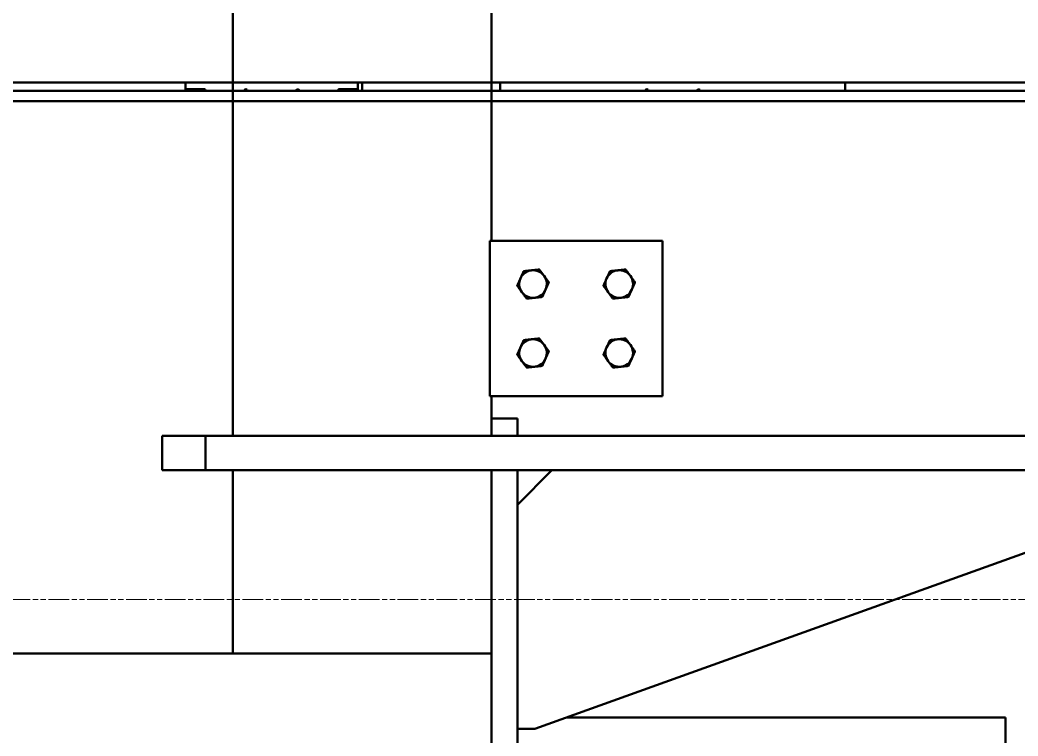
# Model space of a CAD drawing. Header units: metres. Extents: x -9802 to 773, y -8579 to 5125.
# Drawn here: x -4000.5 to -3942.7, y -1667 to -1625.4 of the extents above; entities that cross this region are included whole.
import ezdxf

# ---------------------------------------------------------------- set-up
doc = ezdxf.new("R2010")
doc.units = ezdxf.units.M
doc.header["$MEASUREMENT"] = 0
doc.linetypes.add('AM_ISO09W050', pattern=[22.5, 12, -1.5, 3, -1.5, 3, -1.5])
doc.layers.get('0').update_dxf_attribs({"color": 30, "lineweight": 0})
for name, color, linetype, lineweight in [('SSN_Lift-AM_0', 7, 'Continuous', 50), ('SSN_PBC-AM_0', 5, 'Continuous', 50), ('SSN_PBC-AM_11', 9, 'AM_ISO09W050', 18)]:
    doc.layers.add(name, color=color, linetype=linetype, lineweight=lineweight)

# ---------------------------------------------------------------- blocks, each defined once
blk = doc.blocks.new('LPBC_3190_D')
at = {"layer": 'SSN_PBC-AM_0'}
for p, q in [((1562, 511), (203, 511)), ((203, 505), (1562, 505)), ((582.5, 500), (582.5, 505)), ((782.5, 505), (782.5, 500)), ((862.5, 500), (862.5, 505)), ((865, 504.5), (865, 505)), ((865, 504), (865, 504.5)), ((865, 504), (874.3, 504)), ((865, 500), (865, 504)), ((870, 504.5), (870, 505)), ((870, 504), (870, 504.5)), ((876, 504), (874.3, 504)), ((876.5, 505), (876.5, 504.5)), ((953.5, 504.5), (953.5, 505)), ((955.7, 504), (954, 504)), ((955.7, 504), (965, 504)), ((960, 505), (960, 504.5)), ((960, 504.5), (960, 504)), ((965, 505), (965, 504.5)), ((965, 504.5), (965, 504)), ((965, 504), (965, 500)), ((1522, 500), (-1522, 500))]:
    blk.add_line(p, q, dxfattribs=at)
for centre, radius, start, end in [((667.5, 505), 1, 180, 0), ((697.5, 505), 1, 180, 0), ((876, 504.5), 0.5, 270, 0), ((900, 505), 1, 180, 0), ((930, 505), 1, 180, 0), ((954, 504.5), 0.5, 180, 270)]:
    blk.add_arc(centre, radius, start, end, dxfattribs=at)
at = {"layer": 'SSN_PBC-AM_11'}
blk.add_line((-1600, 800), (1600, 800), dxfattribs=at)
blk = doc.blocks.new('Lift_20-024-10000')
at = {"layer": 'SSN_Lift-AM_0'}
for p, q in [((-787.5, 960), (-787.5, 830.08)), ((-772.5, 830.08), (-772.5, 960)), ((-489.5, 958.4), (-489.5, 868.4)), ((-772.5, 875), (-762.5, 875)), ((-762.5, 875), (-427.5, 754.74)), ((-489.5, 868.4), (-744.11, 868.4)), ((-787.5, 831.29), (-1087.5, 831.29)), ((-937.5, 831.29), (-937.5, 725)), ((-937.5, 725), (-937.5, 831.29)), ((-787.5, 830.08), (-787.5, 795)), ((-772.5, 795), (-772.5, 830.08)), ((-787.5, 795), (-787.5, 725)), ((-772.5, 725), (-772.5, 795)), ((-752.5, 725), (-772.5, 745)), ((-953.5, 725), (-978.5, 725)), ((-978.5, 725), (-978.5, 705)), ((-953.5, 705), (-953.5, 725)), ((-427.5, 725), (-953.5, 725)), ((-978.5, 705), (-953.5, 705)), ((-427.5, 705), (-953.5, 705)), ((-937.5, 705), (-937.5, -692)), ((-937.5, -692), (-937.5, 705)), ((-787.5, 695), (-787.5, 705)), ((-772.5, 705), (-772.5, 695)), ((-787.5, 695), (-787.5, 682)), ((-787.5, 695), (-772.5, 695)), ((-788.5, 592), (-788.5, 682)), ((-788.5, 682), (-688.5, 682)), ((-688.5, 682), (-688.5, 592)), ((-688.5, 592), (-788.5, 592)), ((-787.5, 592), (-787.5, -592))]:
    blk.add_line(p, q, dxfattribs=at)
for centre, start, end in [((-763.5, 657), 143.93265, 203.93265), ((-763.5, 657), 83.93265, 143.93265), ((-763.5, 657), 23.93265, 83.93265), ((-763.5, 657), 323.93265, 23.93265), ((-713.5, 657), 143.93265, 203.93265), ((-713.5, 657), 83.93265, 143.93265), ((-713.5, 657), 23.93265, 83.93265), ((-713.5, 657), 323.93265, 23.93265), ((-763.5, 657), 203.93265, 263.93265), ((-763.5, 657), 263.93265, 323.93265), ((-713.5, 657), 203.93265, 263.93265), ((-713.5, 657), 263.93265, 323.93265), ((-763.5, 617), 143.93265, 203.93265), ((-763.5, 617), 83.93265, 143.93265), ((-763.5, 617), 23.93265, 83.93265), ((-763.5, 617), 323.93265, 23.93265), ((-713.5, 617), 143.93265, 203.93265), ((-713.5, 617), 83.93265, 143.93265), ((-713.5, 617), 23.93265, 83.93265), ((-713.5, 617), 323.93265, 23.93265), ((-763.5, 617), 203.93265, 263.93265), ((-713.5, 617), 203.93265, 263.93265), ((-763.5, 617), 263.93265, 323.93265), ((-713.5, 617), 263.93265, 323.93265)]:
    blk.add_arc(centre, 8, start, end, dxfattribs=at)
for points in [[(-772.69, 657.98), (-771.23, 659.98), (-769.97, 661.71)], [(-769.97, 661.71), (-768.7, 663.44), (-767.25, 665.44)], [(-767.25, 665.44), (-764.79, 665.18), (-762.65, 664.96)], [(-762.65, 664.96), (-760.52, 664.73), (-758.06, 664.47)], [(-758.06, 664.47), (-757.06, 662.2), (-756.19, 660.25)], [(-756.19, 660.25), (-755.32, 658.29), (-754.31, 656.02)], [(-722.69, 657.98), (-721.23, 659.98), (-719.97, 661.71)], [(-719.97, 661.71), (-718.7, 663.44), (-717.25, 665.44)], [(-717.25, 665.44), (-714.79, 665.18), (-712.65, 664.96)], [(-712.65, 664.96), (-710.52, 664.73), (-708.06, 664.47)], [(-708.06, 664.47), (-707.06, 662.2), (-706.19, 660.25)], [(-706.19, 660.25), (-705.32, 658.29), (-704.31, 656.02)], [(-770.81, 653.75), (-771.68, 655.71), (-772.69, 657.98)], [(-754.31, 656.02), (-755.77, 654.02), (-757.03, 652.29)], [(-720.81, 653.75), (-721.68, 655.71), (-722.69, 657.98)], [(-704.31, 656.02), (-705.77, 654.02), (-707.03, 652.29)], [(-768.94, 649.53), (-769.94, 651.8), (-770.81, 653.75)], [(-764.35, 649.04), (-766.48, 649.27), (-768.94, 649.53)], [(-759.75, 648.56), (-762.21, 648.82), (-764.35, 649.04)], [(-757.03, 652.29), (-758.3, 650.56), (-759.75, 648.56)], [(-718.94, 649.53), (-719.94, 651.8), (-720.81, 653.75)], [(-714.35, 649.04), (-716.48, 649.27), (-718.94, 649.53)], [(-709.75, 648.56), (-712.21, 648.82), (-714.35, 649.04)], [(-707.03, 652.29), (-708.3, 650.56), (-709.75, 648.56)], [(-769.97, 621.71), (-768.7, 623.44), (-767.25, 625.44)], [(-767.25, 625.44), (-764.79, 625.18), (-762.65, 624.96)], [(-719.97, 621.71), (-718.7, 623.44), (-717.25, 625.44)], [(-717.25, 625.44), (-714.79, 625.18), (-712.65, 624.96)], [(-772.69, 617.98), (-771.23, 619.98), (-769.97, 621.71)], [(-762.65, 624.96), (-760.52, 624.73), (-758.06, 624.47)], [(-758.06, 624.47), (-757.06, 622.2), (-756.19, 620.25)], [(-756.19, 620.25), (-755.32, 618.29), (-754.31, 616.02)], [(-722.69, 617.98), (-721.23, 619.98), (-719.97, 621.71)], [(-712.65, 624.96), (-710.52, 624.73), (-708.06, 624.47)], [(-708.06, 624.47), (-707.06, 622.2), (-706.19, 620.25)], [(-706.19, 620.25), (-705.32, 618.29), (-704.31, 616.02)], [(-770.81, 613.75), (-771.68, 615.71), (-772.69, 617.98)], [(-768.94, 609.53), (-769.94, 611.8), (-770.81, 613.75)], [(-754.31, 616.02), (-755.77, 614.02), (-757.03, 612.29)], [(-720.81, 613.75), (-721.68, 615.71), (-722.69, 617.98)], [(-718.94, 609.53), (-719.94, 611.8), (-720.81, 613.75)], [(-704.31, 616.02), (-705.77, 614.02), (-707.03, 612.29)], [(-764.35, 609.04), (-766.48, 609.27), (-768.94, 609.53)], [(-759.75, 608.56), (-762.21, 608.82), (-764.35, 609.04)], [(-757.03, 612.29), (-758.3, 610.56), (-759.75, 608.56)], [(-714.35, 609.04), (-716.48, 609.27), (-718.94, 609.53)], [(-709.75, 608.56), (-712.21, 608.82), (-714.35, 609.04)], [(-707.03, 612.29), (-708.3, 610.56), (-709.75, 608.56)]]:
    blk.add_rational_spline(points, [1, 1.0379548493, 1], degree=2, dxfattribs=at)
blk = doc.blocks.new('A$C4EFB1426')
at = {"layer": 'SSN_Lift-AM_0', "xscale": -0.9999999999999999, "rotation": 180}
blk.add_blockref('Lift_20-024-10000', (1959.12, -1215.47), dxfattribs=at)
at = {"layer": 'SSN_PBC-AM_11', "color": 5, "rotation": 180}
blk.add_blockref('LPBC_3190_D', (1959.12, -1215.47), dxfattribs=at)

msp = doc.modelspace()

# ---------------------------------------------------------------- block references
at = {"xscale": 0.1, "yscale": 0.1, "zscale": 0.1}
msp.add_blockref('A$C4EFB1426', (-4090.347, -1457.513), dxfattribs=at)

doc.saveas('drawing.dxf')
